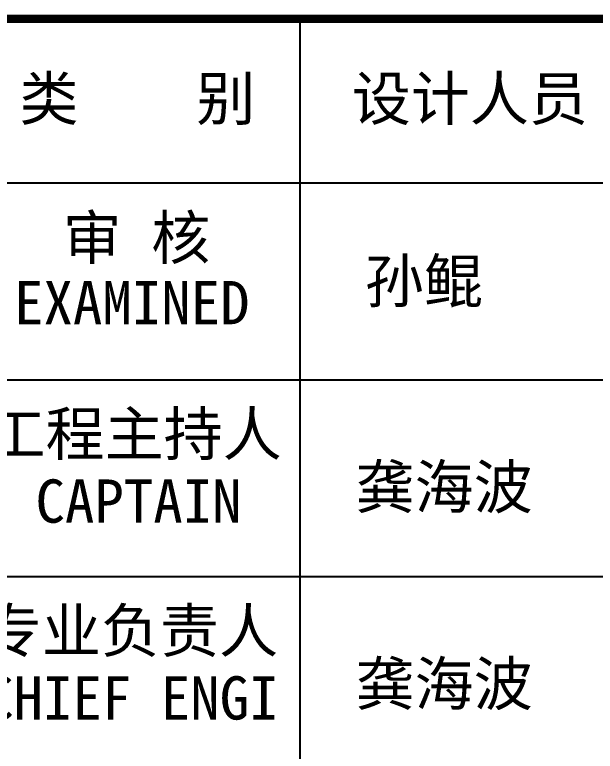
# Model space of a CAD drawing. Extents: x 19118 to 566552, y -1188739 to 92943.
# Drawn here: x 390881 to 396171, y -124834 to -118126 of the extents above; entities that cross this region are included whole.
import ezdxf

# ---------------------------------------------------------------- set-up
doc = ezdxf.new("R2010")
doc.units = 0
doc.header["$LTSCALE"] = 1000
doc.header["$MEASUREMENT"] = 0
doc.layers.add('图框', color=4, linetype='CONTINUOUS')
doc.styles.add('STYLE-黑体', font='simhei.ttf')

msp = doc.modelspace()

# ---------------------------------------------------------------- linework, layer by layer
at = {"layer": '图框', "color": 0}
for p, q in [((390493.22, -119657.14), (399507.07, -119657.14)), ((390493.22, -119657.14), (399507.07, -119657.14)), ((390493.22, -121449.94), (399507.07, -121449.94)), ((390493.22, -123242.74), (399507.07, -123242.74))]:
    msp.add_line(p, q, dxfattribs=at)
at = {"layer": '图框', "color": 0, "const_width": 75}
msp.add_lwpolyline([(390493.22, -118163.14), (399507.07, -118163.14), (399507.07, -133401.94), (390493.22, -133401.94)], close=True, dxfattribs=at)
at = {"layer": '图框', "color": 0}
for points in [[(393481.22, -119657.14), (393481.22, -118163.14)], [(393481.22, -128322.34), (393481.22, -119657.14)]]:
    msp.add_lwpolyline(points, dxfattribs=at)

# ---------------------------------------------------------------- texts
at = {"layer": '图框', "color": 0, "style": 'STYLE-黑体'}
for s, p in [('类    别 ', (390924.08, -119085.89)), ('设计人员', (393951.92, -119085.89)), ('审 核', (391318.24, -120352.98)), ('EXAMINED ', (390874.73, -120945.31)), ('工程主持人', (390624.28, -122139.83)), ('CAPTAIN', (391070.5, -122752.4)), ('专业负责人', (390590.75, -123932.63)), ('CHIEF ENGI', (390602.32, -124545.2))]:
    msp.add_text(s, height=394.416, dxfattribs=at).set_placement(p)
at = {"layer": '图框', "color": 4, "style": 'STYLE-黑体'}
for s, p in [('孙鲲', (394070.95, -120748.65)), ('龚海波', (393986.56, -122623.39)), ('龚海波', (393986.56, -124416.19))]:
    msp.add_text(s, height=394.416, dxfattribs=at).set_placement(p)

doc.saveas('drawing.dxf')
